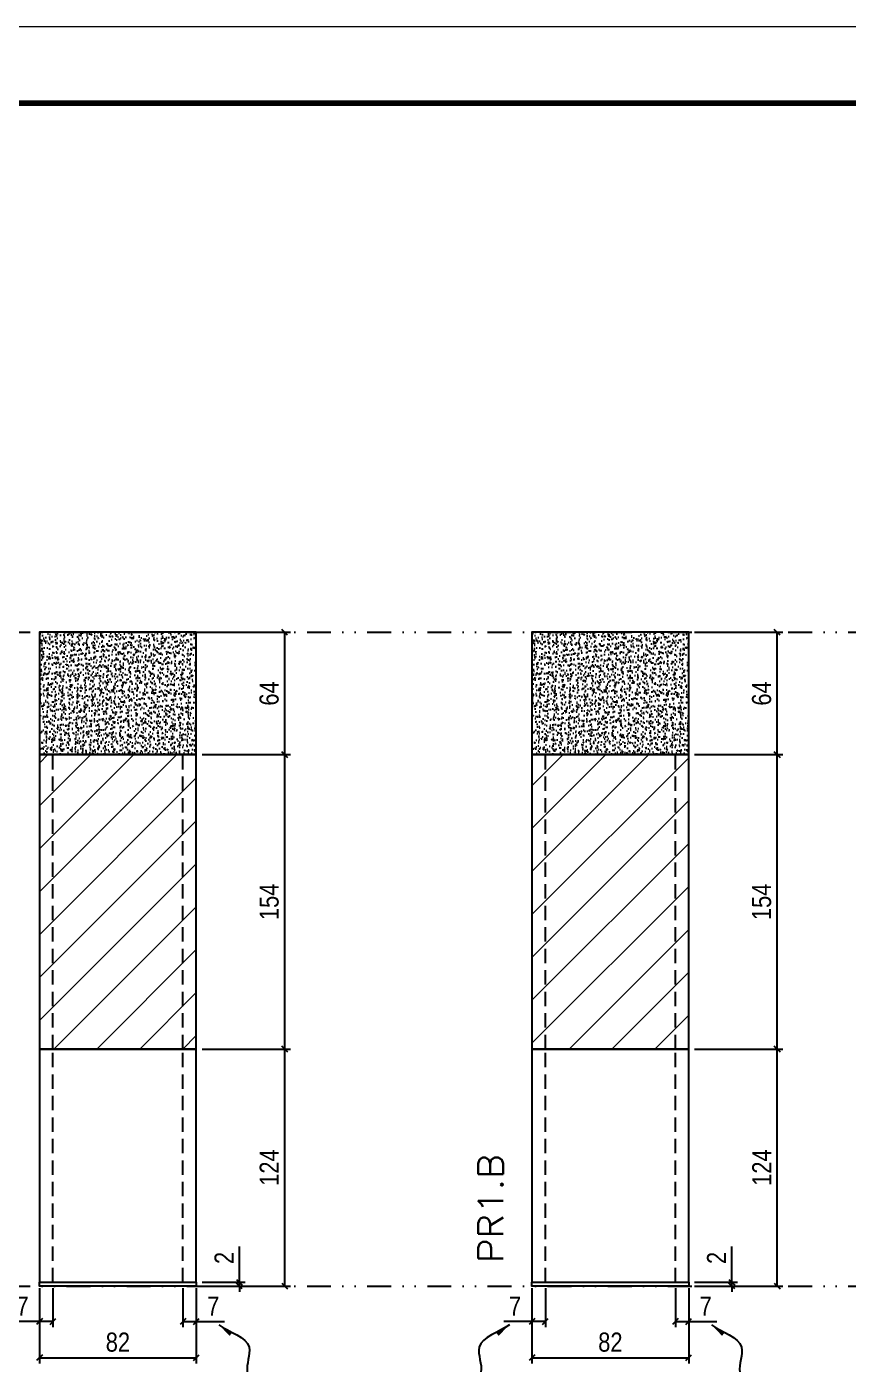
# Model space of a CAD drawing. Extents: x 2102 to 8383, y -13264 to 2718.
# Drawn here: x 4313 to 4743, y -7171 to -6471 of the extents above; entities that cross this region are included whole.
import ezdxf

# ---------------------------------------------------------------- set-up
doc = ezdxf.new("R2010")
doc.units = 0
for name, pattern in [('DASHED', [0.75, 0.5, -0.25]), ('DIVIDE2', [0.625, 0.25, -0.125, 0, -0.125, 0, -0.125]), ('HIDDEN', [0.375, 0.25, -0.125])]:
    doc.linetypes.add(name, pattern=pattern)
for name, color, linetype in [('COTA', 241, 'Continuous'), ('Nível', 160, 'Continuous'), ('Painéis', 200, 'Continuous'), ('Sarrafo de Pressão', 42, 'HIDDEN')]:
    doc.layers.add(name, color=color, linetype=linetype)
for name, color, linetype, lineweight in [('Folhas', 255, 'Continuous', 9), ('Hachura', 251, 'Continuous', 9), ('SARRAFO DE PRESSAO', 251, 'DASHED', 9), ('Texto Seção', 7, 'Continuous', 15)]:
    doc.layers.add(name, color=color, linetype=linetype, lineweight=lineweight)
doc.styles.add('COTA TECNICA', font='techl___.ttf', dxfattribs={"height": 10})
doc.styles.add('COTA TECNICA-50', font='techl___.ttf', dxfattribs={"height": 10})
doc.styles.add('REGUA-120', font='ROMANS.shx', dxfattribs={"height": 15})
doc.styles.get("Standard").update_dxf_attribs({"font": 'arial.ttf'})
doc.dimstyles.new('COTA PAINEL-50', dxfattribs={"dimtxt": 10, "dimasz": 3, "dimexe": 3, "dimexo": 3, "dimgap": 3, "dimtad": 1, "dimdec": 1, "dimzin": 12, "dimdsep": 46, "dimtxsty": 'COTA TECNICA-50', "dimblk1": 'OBLIQUE', "dimblk2": 'OBLIQUE', "dimsah": 1, "dimcen": 0.9, "dimclrd": 4, "dimclre": 4, "dimclrt": 240, "dimadec": 1, "dimazin": 3, "dimtfac": 1, "dimtdec": 1, "dimtmove": 0, "dimatfit": 3, "dimfxl": 1, "dimtolj": 1, "dimtzin": 12, "dimarcsym": 0})
doc.dimstyles.new('PAINEL', dxfattribs={"dimtxt": 10, "dimasz": 3, "dimexe": 3, "dimexo": 3, "dimgap": 3, "dimtad": 1, "dimdec": 1, "dimzin": 12, "dimdsep": 46, "dimtxsty": 'COTA TECNICA', "dimblk1": 'OBLIQUE', "dimblk2": 'OBLIQUE', "dimsah": 1, "dimcen": 0.9, "dimclrd": 4, "dimclre": 4, "dimclrt": 240, "dimadec": 1, "dimazin": 3, "dimtfac": 1, "dimtdec": 1, "dimtmove": 0, "dimatfit": 3, "dimfxl": 1, "dimtolj": 1, "dimtzin": 12, "dimarcsym": 0})
doc.dimstyles.get("Standard").update_dxf_attribs({"dimtxt": 0.18, "dimasz": 0.18, "dimexe": 0.18, "dimexo": 0.0625, "dimgap": 0.09, "dimtad": 0, "dimtih": 1, "dimtoh": 1, "dimdec": 4, "dimzin": 0, "dimdsep": 46, "dimtxsty": 'Standard', "dimcen": 0.09, "dimadec": 0, "dimazin": 0, "dimtfac": 1, "dimtdec": 4, "dimtofl": 0, "dimtmove": 0, "dimatfit": 3, "dimfxl": 1, "dimtolj": 1, "dimtzin": 0, "dimarcsym": 0})
pattern_1 = [(45, (-128503.716, -32522.603), (-11.2253202, 11.2253202), [])]

# ---------------------------------------------------------------- blocks, each defined once
blk = doc.blocks.new('9999999999')
at = {"layer": 'Folhas'}
blk.add_lwpolyline([(98138.98, 34190.21), (99623.98, 34190.21), (99623.98, 35240.21), (98138.98, 35240.21)], close=True, dxfattribs=at)
at = {"layer": 'Folhas', "color": 30, "const_width": 3}
blk.add_lwpolyline([(98213.98, 34230.21), (99583.98, 34230.21), (99583.98, 35200.21), (98213.98, 35200.21)], close=True, dxfattribs=at)
blk = doc.blocks.new('_Oblique')
at = {"color": 0, "linetype": 'ByBlock', "lineweight": -2}
blk.add_line((-0.5, -0.5), (0.5, 0.5), dxfattribs=at)
blk = doc.blocks.new('*D884')
at = {"layer": 'COTA', "color": 4, "lineweight": -2, "transparency": 16777216}
for p, q in [((4319.68, -7130.72), (4319.68, -7170.17)), ((4401.68, -7130.72), (4401.68, -7170.17)), ((4319.68, -7167.17), (4401.68, -7167.17))]:
    blk.add_line(p, q, dxfattribs=at)
at = {"layer": 'Defpoints', "color": 0, "transparency": 16777216}
for p in [(4319.68, -7127.72), (4401.68, -7127.72), (4401.68, -7167.17)]:
    blk.add_point(p, dxfattribs=at)
at = {"layer": 'COTA', "color": 4, "lineweight": -2, "transparency": 16777216, "xscale": 3, "yscale": 3, "zscale": 3, "rotation": 180}
blk.add_blockref('_Oblique', (4319.68, -7167.17), dxfattribs=at)
at = {"layer": 'COTA', "color": 4, "lineweight": -2, "transparency": 16777216, "xscale": 3, "yscale": 3, "zscale": 3}
blk.add_blockref('_Oblique', (4401.68, -7167.17), dxfattribs=at)
at = {"layer": 'COTA', "color": 240, "transparency": 16777216, "insert": (4360.68, -7159.07), "char_height": 10, "attachment_point": 5, "style": 'COTA TECNICA'}
blk.add_mtext('\\A1;82', dxfattribs=at)
blk = doc.blocks.new('*D885')
at = {"layer": 'COTA', "color": 4, "lineweight": -2, "transparency": 16777216}
for p, q in [((4404.68, -6787.72), (4450.92, -6787.72)), ((4447.92, -6851.72), (4447.92, -6787.72)), ((4404.68, -6851.72), (4450.92, -6851.72))]:
    blk.add_line(p, q, dxfattribs=at)
at = {"layer": 'Defpoints', "color": 0, "transparency": 16777216}
for p in [(4401.68, -6787.72), (4447.92, -6787.72), (4401.68, -6851.72)]:
    blk.add_point(p, dxfattribs=at)
at = {"layer": 'COTA', "color": 4, "lineweight": -2, "transparency": 16777216, "xscale": 3, "yscale": 3, "zscale": 3}
for p, rotation in [((4447.92, -6787.72), 90), ((4447.92, -6851.72), 270)]:
    blk.add_blockref('_Oblique', p, dxfattribs=dict(at, rotation=rotation))
at = {"layer": 'COTA', "color": 240, "transparency": 16777216, "insert": (4439.81, -6819.72), "char_height": 10, "attachment_point": 5, "rotation": 90, "style": 'COTA TECNICA'}
blk.add_mtext('\\A1;64', dxfattribs=at)
blk = doc.blocks.new('*D886')
at = {"layer": 'COTA', "color": 4, "lineweight": -2, "transparency": 16777216}
for p, q in [((4319.68, -7132.72), (4319.68, -7151.23)), ((4326.68, -7130.72), (4326.68, -7151.23)), ((4319.68, -7148.23), (4304.95, -7148.23)), ((4326.68, -7148.23), (4319.68, -7148.23))]:
    blk.add_line(p, q, dxfattribs=at)
at = {"layer": 'Defpoints', "color": 0, "transparency": 16777216}
for p in [(4326.68, -7127.72), (4319.68, -7129.72), (4319.68, -7148.23)]:
    blk.add_point(p, dxfattribs=at)
at = {"layer": 'COTA', "color": 4, "lineweight": -2, "transparency": 16777216, "xscale": 3, "yscale": 3, "zscale": 3, "rotation": 180}
blk.add_blockref('_Oblique', (4319.68, -7148.23), dxfattribs=at)
at = {"layer": 'COTA', "color": 4, "lineweight": -2, "transparency": 16777216, "xscale": 3, "yscale": 3, "zscale": 3}
blk.add_blockref('_Oblique', (4326.68, -7148.23), dxfattribs=at)
at = {"layer": 'COTA', "color": 240, "transparency": 16777216, "insert": (4310.81, -7140.15), "char_height": 10, "attachment_point": 5, "style": 'COTA TECNICA-50'}
blk.add_mtext('\\A1;7', dxfattribs=at)
blk = doc.blocks.new('*D887')
at = {"layer": 'COTA', "color": 4, "lineweight": -2, "transparency": 16777216}
for p, q in [((4394.68, -7130.72), (4394.68, -7151.23)), ((4401.68, -7132.72), (4401.68, -7151.23)), ((4394.68, -7148.23), (4401.68, -7148.23)), ((4401.68, -7148.23), (4416.41, -7148.23))]:
    blk.add_line(p, q, dxfattribs=at)
at = {"layer": 'Defpoints', "color": 0, "transparency": 16777216}
for p in [(4394.68, -7127.72), (4401.68, -7129.72), (4401.68, -7148.23)]:
    blk.add_point(p, dxfattribs=at)
at = {"layer": 'COTA', "color": 4, "lineweight": -2, "transparency": 16777216, "xscale": 3, "yscale": 3, "zscale": 3, "rotation": 180}
blk.add_blockref('_Oblique', (4394.68, -7148.23), dxfattribs=at)
at = {"layer": 'COTA', "color": 4, "lineweight": -2, "transparency": 16777216, "xscale": 3, "yscale": 3, "zscale": 3}
blk.add_blockref('_Oblique', (4401.68, -7148.23), dxfattribs=at)
at = {"layer": 'COTA', "color": 240, "transparency": 16777216, "insert": (4410.54, -7140.15), "char_height": 10, "attachment_point": 5, "style": 'COTA TECNICA-50'}
blk.add_mtext('\\A1;7', dxfattribs=at)
blk = doc.blocks.new('*D888')
at = {"layer": 'COTA', "color": 4, "lineweight": -2, "transparency": 16777216}
for p, q in [((4404.68, -7005.72), (4450.92, -7005.72)), ((4447.92, -7129.72), (4447.92, -7005.72)), ((4404.68, -7129.72), (4450.92, -7129.72))]:
    blk.add_line(p, q, dxfattribs=at)
at = {"layer": 'Defpoints', "color": 0, "transparency": 16777216}
for p in [(4401.68, -7005.72), (4447.92, -7005.72), (4401.68, -7129.72)]:
    blk.add_point(p, dxfattribs=at)
at = {"layer": 'COTA', "color": 4, "lineweight": -2, "transparency": 16777216, "xscale": 3, "yscale": 3, "zscale": 3}
for p, rotation in [((4447.92, -7005.72), 90), ((4447.92, -7129.72), 270)]:
    blk.add_blockref('_Oblique', p, dxfattribs=dict(at, rotation=rotation))
at = {"layer": 'COTA', "color": 240, "transparency": 16777216, "insert": (4439.84, -7067.72), "char_height": 10, "attachment_point": 5, "rotation": 90, "style": 'COTA TECNICA-50'}
blk.add_mtext('\\A1;124', dxfattribs=at)
blk = doc.blocks.new('*D889')
at = {"layer": 'COTA', "color": 4, "lineweight": -2, "transparency": 16777216}
for p, q in [((4424.2, -7127.72), (4424.2, -7108.91)), ((4404.68, -7127.72), (4427.2, -7127.72)), ((4424.2, -7129.72), (4424.2, -7127.72)), ((4404.68, -7129.72), (4427.2, -7129.72)), ((4424.2, -7129.72), (4424.2, -7132.72))]:
    blk.add_line(p, q, dxfattribs=at)
at = {"layer": 'Defpoints', "color": 0, "transparency": 16777216}
for p in [(4401.68, -7127.72), (4401.68, -7129.72), (4424.2, -7129.72)]:
    blk.add_point(p, dxfattribs=at)
at = {"layer": 'COTA', "color": 4, "lineweight": -2, "transparency": 16777216, "xscale": 3, "yscale": 3, "zscale": 3}
for p, rotation in [((4424.2, -7127.72), 270), ((4424.2, -7129.72), 90)]:
    blk.add_blockref('_Oblique', p, dxfattribs=dict(at, rotation=rotation))
at = {"layer": 'COTA', "color": 240, "transparency": 16777216, "insert": (4416.2, -7114.97), "char_height": 10, "attachment_point": 5, "rotation": 90, "style": 'COTA TECNICA-50'}
blk.add_mtext('\\A1;2', dxfattribs=at)
blk = doc.blocks.new('*D1495')
at = {"layer": 'COTA', "color": 4, "linetype": 'ByBlock', "lineweight": -2, "transparency": 16777216}
for p, q in [((4404.68, -6851.72), (4450.92, -6851.72)), ((4447.92, -7005.72), (4447.92, -6851.72)), ((4404.68, -7005.72), (4450.92, -7005.72))]:
    blk.add_line(p, q, dxfattribs=at)
at = {"layer": 'Defpoints', "color": 0, "linetype": 'ByBlock', "transparency": 16777216}
for p in [(4401.68, -6851.72), (4447.92, -6851.72), (4401.68, -7005.72)]:
    blk.add_point(p, dxfattribs=at)
at = {"layer": 'COTA', "color": 4, "linetype": 'ByBlock', "lineweight": -2, "transparency": 16777216, "xscale": 3, "yscale": 3, "zscale": 3}
for p, rotation in [((4447.92, -6851.72), 90), ((4447.92, -7005.72), 270)]:
    blk.add_blockref('_Oblique', p, dxfattribs=dict(at, rotation=rotation))
at = {"layer": 'COTA', "color": 240, "linetype": 'ByBlock', "transparency": 16777216, "insert": (4439.81, -6928.72), "char_height": 10, "attachment_point": 5, "rotation": 90, "style": 'COTA TECNICA'}
blk.add_mtext('\\A1;154', dxfattribs=at)
blk = doc.blocks.new('*D890')
at = {"layer": 'COTA', "color": 4, "lineweight": -2, "transparency": 16777216}
for p, q in [((4577.24, -7130.72), (4577.24, -7170.17)), ((4659.24, -7130.72), (4659.24, -7170.17)), ((4577.24, -7167.17), (4659.24, -7167.17))]:
    blk.add_line(p, q, dxfattribs=at)
at = {"layer": 'Defpoints', "color": 0, "transparency": 16777216}
for p in [(4577.24, -7127.72), (4659.24, -7127.72), (4659.24, -7167.17)]:
    blk.add_point(p, dxfattribs=at)
at = {"layer": 'COTA', "color": 4, "lineweight": -2, "transparency": 16777216, "xscale": 3, "yscale": 3, "zscale": 3, "rotation": 180}
blk.add_blockref('_Oblique', (4577.24, -7167.17), dxfattribs=at)
at = {"layer": 'COTA', "color": 4, "lineweight": -2, "transparency": 16777216, "xscale": 3, "yscale": 3, "zscale": 3}
blk.add_blockref('_Oblique', (4659.24, -7167.17), dxfattribs=at)
at = {"layer": 'COTA', "color": 240, "transparency": 16777216, "insert": (4618.24, -7159.07), "char_height": 10, "attachment_point": 5, "style": 'COTA TECNICA'}
blk.add_mtext('\\A1;82', dxfattribs=at)
blk = doc.blocks.new('*D891')
at = {"layer": 'COTA', "color": 4, "lineweight": -2, "transparency": 16777216}
for p, q in [((4662.24, -6787.72), (4708.48, -6787.72)), ((4705.48, -6851.72), (4705.48, -6787.72)), ((4662.24, -6851.72), (4708.48, -6851.72))]:
    blk.add_line(p, q, dxfattribs=at)
at = {"layer": 'Defpoints', "color": 0, "transparency": 16777216}
for p in [(4659.24, -6787.72), (4705.48, -6787.72), (4659.24, -6851.72)]:
    blk.add_point(p, dxfattribs=at)
at = {"layer": 'COTA', "color": 4, "lineweight": -2, "transparency": 16777216, "xscale": 3, "yscale": 3, "zscale": 3}
for p, rotation in [((4705.48, -6787.72), 90), ((4705.48, -6851.72), 270)]:
    blk.add_blockref('_Oblique', p, dxfattribs=dict(at, rotation=rotation))
at = {"layer": 'COTA', "color": 240, "transparency": 16777216, "insert": (4697.38, -6819.72), "char_height": 10, "attachment_point": 5, "rotation": 90, "style": 'COTA TECNICA'}
blk.add_mtext('\\A1;64', dxfattribs=at)
blk = doc.blocks.new('*D892')
at = {"layer": 'COTA', "color": 4, "lineweight": -2, "transparency": 16777216}
for p, q in [((4577.24, -7132.72), (4577.24, -7151.23)), ((4584.24, -7130.72), (4584.24, -7151.23)), ((4577.24, -7148.23), (4562.51, -7148.23)), ((4584.24, -7148.23), (4577.24, -7148.23))]:
    blk.add_line(p, q, dxfattribs=at)
at = {"layer": 'Defpoints', "color": 0, "transparency": 16777216}
for p in [(4584.24, -7127.72), (4577.24, -7129.72), (4577.24, -7148.23)]:
    blk.add_point(p, dxfattribs=at)
at = {"layer": 'COTA', "color": 4, "lineweight": -2, "transparency": 16777216, "xscale": 3, "yscale": 3, "zscale": 3, "rotation": 180}
blk.add_blockref('_Oblique', (4577.24, -7148.23), dxfattribs=at)
at = {"layer": 'COTA', "color": 4, "lineweight": -2, "transparency": 16777216, "xscale": 3, "yscale": 3, "zscale": 3}
blk.add_blockref('_Oblique', (4584.24, -7148.23), dxfattribs=at)
at = {"layer": 'COTA', "color": 240, "transparency": 16777216, "insert": (4568.38, -7140.15), "char_height": 10, "attachment_point": 5, "style": 'COTA TECNICA-50'}
blk.add_mtext('\\A1;7', dxfattribs=at)
blk = doc.blocks.new('*D893')
at = {"layer": 'COTA', "color": 4, "lineweight": -2, "transparency": 16777216}
for p, q in [((4652.24, -7130.72), (4652.24, -7151.23)), ((4659.24, -7132.72), (4659.24, -7151.23)), ((4652.24, -7148.23), (4659.24, -7148.23)), ((4659.24, -7148.23), (4673.97, -7148.23))]:
    blk.add_line(p, q, dxfattribs=at)
at = {"layer": 'Defpoints', "color": 0, "transparency": 16777216}
for p in [(4652.24, -7127.72), (4659.24, -7129.72), (4659.24, -7148.23)]:
    blk.add_point(p, dxfattribs=at)
at = {"layer": 'COTA', "color": 4, "lineweight": -2, "transparency": 16777216, "xscale": 3, "yscale": 3, "zscale": 3, "rotation": 180}
blk.add_blockref('_Oblique', (4652.24, -7148.23), dxfattribs=at)
at = {"layer": 'COTA', "color": 4, "lineweight": -2, "transparency": 16777216, "xscale": 3, "yscale": 3, "zscale": 3}
blk.add_blockref('_Oblique', (4659.24, -7148.23), dxfattribs=at)
at = {"layer": 'COTA', "color": 240, "transparency": 16777216, "insert": (4668.11, -7140.15), "char_height": 10, "attachment_point": 5, "style": 'COTA TECNICA-50'}
blk.add_mtext('\\A1;7', dxfattribs=at)
blk = doc.blocks.new('*D894')
at = {"layer": 'COTA', "color": 4, "lineweight": -2, "transparency": 16777216}
for p, q in [((4662.24, -7005.72), (4708.48, -7005.72)), ((4705.48, -7129.72), (4705.48, -7005.72)), ((4662.24, -7129.72), (4708.48, -7129.72))]:
    blk.add_line(p, q, dxfattribs=at)
at = {"layer": 'Defpoints', "color": 0, "transparency": 16777216}
for p in [(4659.24, -7005.72), (4705.48, -7005.72), (4659.24, -7129.72)]:
    blk.add_point(p, dxfattribs=at)
at = {"layer": 'COTA', "color": 4, "lineweight": -2, "transparency": 16777216, "xscale": 3, "yscale": 3, "zscale": 3}
for p, rotation in [((4705.48, -7005.72), 90), ((4705.48, -7129.72), 270)]:
    blk.add_blockref('_Oblique', p, dxfattribs=dict(at, rotation=rotation))
at = {"layer": 'COTA', "color": 240, "transparency": 16777216, "insert": (4697.41, -7067.72), "char_height": 10, "attachment_point": 5, "rotation": 90, "style": 'COTA TECNICA-50'}
blk.add_mtext('\\A1;124', dxfattribs=at)
blk = doc.blocks.new('*D895')
at = {"layer": 'COTA', "color": 4, "lineweight": -2, "transparency": 16777216}
for p, q in [((4681.77, -7127.72), (4681.77, -7108.91)), ((4662.24, -7127.72), (4684.77, -7127.72)), ((4681.77, -7129.72), (4681.77, -7127.72)), ((4662.24, -7129.72), (4684.77, -7129.72)), ((4681.77, -7129.72), (4681.77, -7132.72))]:
    blk.add_line(p, q, dxfattribs=at)
at = {"layer": 'Defpoints', "color": 0, "transparency": 16777216}
for p in [(4659.24, -7127.72), (4659.24, -7129.72), (4681.77, -7129.72)]:
    blk.add_point(p, dxfattribs=at)
at = {"layer": 'COTA', "color": 4, "lineweight": -2, "transparency": 16777216, "xscale": 3, "yscale": 3, "zscale": 3}
for p, rotation in [((4681.77, -7127.72), 270), ((4681.77, -7129.72), 90)]:
    blk.add_blockref('_Oblique', p, dxfattribs=dict(at, rotation=rotation))
at = {"layer": 'COTA', "color": 240, "transparency": 16777216, "insert": (4673.77, -7114.97), "char_height": 10, "attachment_point": 5, "rotation": 90, "style": 'COTA TECNICA-50'}
blk.add_mtext('\\A1;2', dxfattribs=at)
blk = doc.blocks.new('*D1496')
at = {"layer": 'COTA', "color": 4, "linetype": 'ByBlock', "lineweight": -2, "transparency": 16777216}
for p, q in [((4662.24, -6851.72), (4708.48, -6851.72)), ((4705.48, -7005.72), (4705.48, -6851.72)), ((4662.24, -7005.72), (4708.48, -7005.72))]:
    blk.add_line(p, q, dxfattribs=at)
at = {"layer": 'Defpoints', "color": 0, "linetype": 'ByBlock', "transparency": 16777216}
for p in [(4659.24, -6851.72), (4705.48, -6851.72), (4659.24, -7005.72)]:
    blk.add_point(p, dxfattribs=at)
at = {"layer": 'COTA', "color": 4, "linetype": 'ByBlock', "lineweight": -2, "transparency": 16777216, "xscale": 3, "yscale": 3, "zscale": 3}
for p, rotation in [((4705.48, -6851.72), 90), ((4705.48, -7005.72), 270)]:
    blk.add_blockref('_Oblique', p, dxfattribs=dict(at, rotation=rotation))
at = {"layer": 'COTA', "color": 240, "linetype": 'ByBlock', "transparency": 16777216, "insert": (4697.37, -6928.72), "char_height": 10, "attachment_point": 5, "rotation": 90, "style": 'COTA TECNICA'}
blk.add_mtext('\\A1;154', dxfattribs=at)

msp = doc.modelspace()

# ---------------------------------------------------------------- hatches: boundary and pattern name
at = {"layer": 'COTA', "linetype": 'ByBlock'}
h = msp.add_hatch(dxfattribs=at)
h.set_pattern_fill('AR-CONC', color=256, scale=0.03)
h.set_pattern_definition([(50, (-127092.105, -35965.128), (5.46554007, -0.47817257), [0.5715, -6.2865]), (355, (-127092.105, -35965.128), (-1.05730264, 5.73170536), [0.4572, -5.02921753]), (100.4514447, (-127091.6494, -35965.168), (4.40823741, 5.25353256), [0.48570026, -5.34270734]), (46.1842, (-127092.105, -35963.604), (8.13237123, -1.26126984), [0.85725, -9.42975]), (96.6355576, (-127091.427, -35963.709), (7.122124, 7.42278374), [0.7285507, -8.01406824]), (351.184151, (-127092.105, -35963.604), (7.122124, 7.42278374), [0.685799, -7.54379196]), (21, (-127091.343, -35963.985), (4.54843174, -3.06795595), [0.5715, -6.2865]), (326, (-127091.343, -35963.985), (1.85406085, 5.52563898), [0.4572, -5.0292]), (71.451445, (-127090.964, -35964.2406), (6.40249258, 2.45768307), [0.48570026, -5.34269813]), (37.5, (-127092.105, -35965.128), (0.092658098, 2.536651166), [0, -4.96824, 0, -5.1054, 0, -5.04825]), (7.5, (-127092.105, -35965.128), (2.004589875, 3.005417245), [0, -2.91084, 0, -4.85394, 0, -1.92405]), (327.5, (-127093.8042, -35965.128), (4.067717855, -0.17186232), [0, -1.905, 0, -5.9436, 0, -7.8867]), (317.5, (-127094.566, -35965.128), (4.44387544, 0.76279473), [0, -2.4765, 0, -3.94716, 0, -5.6007])])
h.paths.add_polyline_path([(4319.68, -6851.72), (4401.68, -6851.72), (4401.68, -6787.72), (4319.68, -6787.72)])
h = msp.add_hatch(dxfattribs=at)
h.set_pattern_fill('AR-CONC', color=256, scale=0.03)
h.set_pattern_definition([(50, (-126834.538, -35965.128), (5.46554007, -0.47817257), [0.5715, -6.2865]), (355, (-126834.538, -35965.128), (-1.05730264, 5.73170536), [0.4572, -5.02921753]), (100.4514447, (-126834.0826, -35965.168), (4.40823741, 5.25353256), [0.48570026, -5.34270734]), (46.1842, (-126834.538, -35963.604), (8.13237123, -1.26126984), [0.85725, -9.42975]), (96.6355576, (-126833.86, -35963.709), (7.122124, 7.42278374), [0.7285507, -8.01406824]), (351.184151, (-126834.538, -35963.604), (7.122124, 7.42278374), [0.685799, -7.54379196]), (21, (-126833.776, -35963.985), (4.54843174, -3.06795595), [0.5715, -6.2865]), (326, (-126833.776, -35963.985), (1.85406085, 5.52563898), [0.4572, -5.0292]), (71.451445, (-126833.397, -35964.2406), (6.40249258, 2.45768307), [0.48570026, -5.34269813]), (37.5, (-126834.538, -35965.128), (0.092658098, 2.536651166), [0, -4.96824, 0, -5.1054, 0, -5.04825]), (7.5, (-126834.538, -35965.128), (2.004589875, 3.005417245), [0, -2.91084, 0, -4.85394, 0, -1.92405]), (327.5, (-126836.2373, -35965.128), (4.067717855, -0.17186232), [0, -1.905, 0, -5.9436, 0, -7.8867]), (317.5, (-126836.9993, -35965.128), (4.44387544, 0.76279473), [0, -2.4765, 0, -3.94716, 0, -5.6007])])
h.paths.add_polyline_path([(4577.24, -6851.72), (4659.24, -6851.72), (4659.24, -6787.72), (4577.24, -6787.72)])
at = {"layer": 'Hachura', "linetype": 'ByBlock'}
h = msp.add_hatch(dxfattribs=at)
h.set_pattern_fill('ANSI31', color=256, scale=5)
h.set_pattern_definition(pattern_1)
h.paths.add_polyline_path([(4319.68, -7005.72), (4401.68, -7005.72), (4401.68, -6851.72), (4319.68, -6851.72)])
h = msp.add_hatch(dxfattribs=at)
h.set_pattern_fill('ANSI31', color=256, scale=5)
h.set_pattern_definition(pattern_1)
h.paths.add_polyline_path([(4577.24, -7005.72), (4659.24, -7005.72), (4659.24, -6851.72), (4577.24, -6851.72)])

# ---------------------------------------------------------------- linework, layer by layer
at = {"layer": 'COTA', "linetype": 'ByBlock'}
for points in [[(4319.68, -6851.72), (4401.68, -6851.72), (4401.68, -6787.72), (4319.68, -6787.72)], [(4577.24, -6851.72), (4659.24, -6851.72), (4659.24, -6787.72), (4577.24, -6787.72)]]:
    msp.add_lwpolyline(points, close=True, dxfattribs=at)
at = {"layer": 'Nível', "color": 4, "linetype": 'DIVIDE2', "ltscale": 50}
for p, q in [((4176.58, -6787.72), (5132.28, -6787.72)), ((4176.58, -7129.72), (5132.28, -7129.72))]:
    msp.add_line(p, q, dxfattribs=at)
at = {"layer": 'Painéis'}
for points in [[(4319.68, -7005.72), (4401.68, -7005.72), (4401.68, -6851.72), (4319.68, -6851.72)], [(4577.24, -7005.72), (4659.24, -7005.72), (4659.24, -6851.72), (4577.24, -6851.72)], [(4319.68, -7127.72), (4401.68, -7127.72), (4401.68, -7005.72), (4319.68, -7005.72)], [(4577.24, -7127.72), (4659.24, -7127.72), (4659.24, -7005.72), (4577.24, -7005.72)], [(4319.68, -7127.72), (4401.68, -7127.72), (4401.68, -7129.72), (4319.68, -7129.72)], [(4577.24, -7127.72), (4659.24, -7127.72), (4659.24, -7129.72), (4577.24, -7129.72)]]:
    msp.add_lwpolyline(points, close=True, dxfattribs=at)
at = {"layer": 'Sarrafo de Pressão', "ltscale": 30}
for p, q in [((4326.68, -7005.72), (4326.68, -6851.72)), ((4394.68, -7005.72), (4394.68, -6851.72)), ((4584.24, -7005.72), (4584.24, -6851.72)), ((4652.24, -7005.72), (4652.24, -6851.72)), ((4326.68, -7127.72), (4326.68, -7005.72)), ((4394.68, -7127.72), (4394.68, -7005.72)), ((4584.24, -7127.72), (4584.24, -7005.72)), ((4652.24, -7127.72), (4652.24, -7005.72))]:
    msp.add_line(p, q, dxfattribs=at)

# ---------------------------------------------------------------- block references
at = {"layer": 'SARRAFO DE PRESSAO', "color": 6, "linetype": 'ByBlock'}
msp.add_blockref('9999999999', (-94451.69, -41711.2), dxfattribs=at)

# ---------------------------------------------------------------- texts
at = {"layer": 'Texto Seção', "style": 'REGUA-120', "width": 1.1}
msp.add_text('PR1.B', height=13, rotation=90, dxfattribs=at).set_placement((4562.1, -7117.66))

# ---------------------------------------------------------------- dimensions: what is measured, and where the dimension line sits
at = {"layer": 'COTA'}
for base, p1, p2, picture, middle in [((4447.92, -6787.72), (4401.68, -6851.72), (4401.68, -6787.72), '*D885', (4447.92, -6819.72)), ((4705.48, -6787.72), (4659.24, -6851.72), (4659.24, -6787.72), '*D891', (4705.48, -6819.72))]:
    dim = msp.add_linear_dim(base=base, p1=p1, p2=p2, angle=90, dimstyle='PAINEL', override={"dimarcsym": 2}, dxfattribs=at)
    dim.commit()
    dim.dimension.update_dxf_attribs({"geometry": picture, "text_midpoint": middle, "dimtype": 160})
at = {"layer": 'COTA', "linetype": 'ByBlock'}
for base, p1, p2, picture, middle in [((4447.92, -6851.72), (4401.68, -7005.72), (4401.68, -6851.72), '*D1495', (4439.81, -6928.72)), ((4705.48, -6851.72), (4659.24, -7005.72), (4659.24, -6851.72), '*D1496', (4697.37, -6928.72))]:
    dim = msp.add_linear_dim(base=base, p1=p1, p2=p2, angle=90, dimstyle='PAINEL', dxfattribs=at)
    dim.commit()
    dim.dimension.update_dxf_attribs({"geometry": picture, "text_midpoint": middle})
at = {"layer": 'COTA'}
for base, p1, p2, angle, picture, middle in [((4447.92, -7005.72), (4401.68, -7129.72), (4401.68, -7005.72), 90, '*D888', (4439.84, -7067.72)), ((4705.48, -7005.72), (4659.24, -7129.72), (4659.24, -7005.72), 90, '*D894', (4697.41, -7067.72)), ((4319.68, -7148.23), (4326.68, -7127.72), (4319.68, -7129.72), 180, '*D886', (4310.81, -7140.15)), ((4577.24, -7148.23), (4584.24, -7127.72), (4577.24, -7129.72), 180, '*D892', (4568.38, -7140.15))]:
    dim = msp.add_linear_dim(base=base, p1=p1, p2=p2, angle=angle, dimstyle='COTA PAINEL-50', dxfattribs=at)
    dim.commit()
    dim.dimension.update_dxf_attribs({"geometry": picture, "text_midpoint": middle})
for base, p1, p2, picture, middle in [((4424.2, -7129.72), (4401.68, -7127.72), (4401.68, -7129.72), '*D889', (4424.2, -7114.97)), ((4681.77, -7129.72), (4659.24, -7127.72), (4659.24, -7129.72), '*D895', (4681.77, -7114.97))]:
    dim = msp.add_linear_dim(base=base, p1=p1, p2=p2, angle=90, dimstyle='COTA PAINEL-50', dxfattribs=at)
    dim.commit()
    dim.dimension.update_dxf_attribs({"geometry": picture, "text_midpoint": middle, "dimtype": 160})
for base, p1, p2, picture, middle in [((4401.68, -7167.17), (4319.68, -7127.72), (4401.68, -7127.72), '*D884', (4360.68, -7159.07)), ((4659.24, -7167.17), (4577.24, -7127.72), (4659.24, -7127.72), '*D890', (4618.24, -7159.07))]:
    dim = msp.add_linear_dim(base=base, p1=p1, p2=p2, dimstyle='PAINEL', override={"dimarcsym": 2}, dxfattribs=at)
    dim.commit()
    dim.dimension.update_dxf_attribs({"geometry": picture, "text_midpoint": middle})
for base, p1, p2, picture, middle in [((4401.68, -7148.23), (4394.68, -7127.72), (4401.68, -7129.72), '*D887', (4410.54, -7140.15)), ((4659.24, -7148.23), (4652.24, -7127.72), (4659.24, -7129.72), '*D893', (4668.11, -7140.15))]:
    dim = msp.add_linear_dim(base=base, p1=p1, p2=p2, dimstyle='COTA PAINEL-50', dxfattribs=at)
    dim.commit()
    dim.dimension.update_dxf_attribs({"geometry": picture, "text_midpoint": middle})

# ---------------------------------------------------------------- leaders
at = {"layer": 'COTA', "path_type": 1}
for points in [[(4413.51, -7149.9), (4429.29, -7161.73), (4428.37, -7174.74), (4433.92, -7184.52)], [(4565.41, -7149.9), (4549.63, -7161.73), (4550.55, -7174.74), (4545, -7184.52)], [(4671.07, -7149.9), (4686.86, -7161.73), (4685.93, -7174.74), (4691.48, -7184.52)]]:
    msp.add_leader(points, dimstyle='Standard', override={"dimasz": 8}, dxfattribs=at)

doc.saveas('drawing.dxf')
